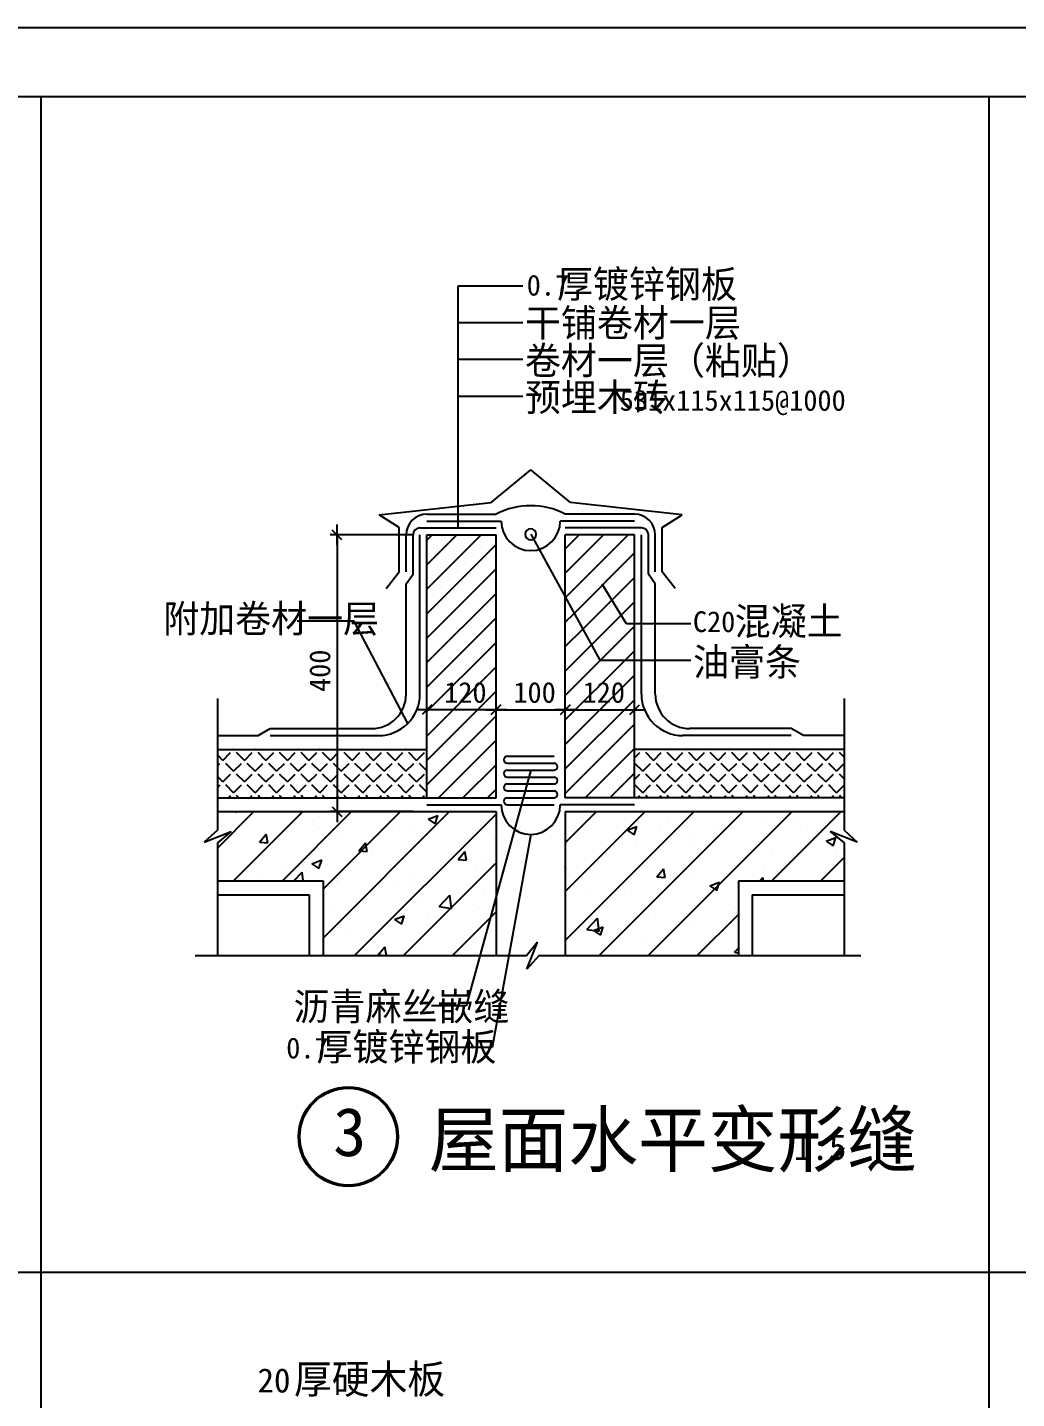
# Model space of a CAD drawing. Header units: metres. Extents: x 149005 to 208296, y -217031 to -174943.
# Drawn here: x 179032 to 193323, y -194759 to -174943 of the extents above; entities that cross this region are included whole.
import ezdxf

# ---------------------------------------------------------------- set-up
doc = ezdxf.new("R2010")
doc.units = ezdxf.units.M
for name, color, linetype in [('2', 2, 'Continuous'), ('3', 70, 'Continuous'), ('DIM', 3, 'Continuous'), ('DIM1', 1, 'Continuous'), ('HA', 1, 'Continuous'), ('HZ', 6, 'Continuous'), ('TK', 141, 'Continuous'), ('WA', 7, 'Continuous')]:
    doc.layers.add(name, color=color, linetype=linetype)

msp = doc.modelspace()

# ---------------------------------------------------------------- linework, layer by layer
for p, q in [((184603.3, -182276.94), (183406.28, -182276.94)), ((183506.28, -182426.94), (183506.28, -182126.94)), ((183506.28, -182277.94), (183506.28, -186275.94)), ((184953.3, -184803.41), (184653.3, -184803.41)), ((184803.3, -185976.94), (184803.3, -184703.41)), ((185802.3, -184803.41), (184804.3, -184803.41)), ((185653.3, -184803.41), (185953.3, -184803.41)), ((185953.3, -184803.41), (185653.3, -184803.41)), ((185803.3, -185876.94), (185803.3, -184703.41)), ((185803.3, -185876.94), (185803.3, -184703.41)), ((185804.3, -184803.41), (186802.3, -184803.41)), ((186653.3, -184803.41), (186953.3, -184803.41)), ((186953.3, -184803.41), (186653.3, -184803.41)), ((186803.3, -185876.94), (186803.3, -184703.41)), ((186803.3, -185876.94), (186803.3, -184703.41)), ((186804.3, -184803.41), (187802.3, -184803.41)), ((187653.3, -184803.41), (187953.3, -184803.41)), ((187803.3, -185976.94), (187803.3, -184703.41)), ((183506.28, -186126.94), (183506.28, -186426.94)), ((184603.3, -186276.94), (183406.28, -186276.94))]:
    msp.add_line(p, q)
for points in [[(183576.28, -182346.94), (183436.28, -182206.94)], [(184873.3, -184733.41), (184733.3, -184873.41)], [(185733.3, -184873.41), (185873.3, -184733.41)], [(185873.3, -184733.41), (185733.3, -184873.41)], [(186733.3, -184873.41), (186873.3, -184733.41)], [(186873.3, -184733.41), (186733.3, -184873.41)], [(187733.3, -184873.41), (187873.3, -184733.41)], [(183436.28, -186206.94), (183576.28, -186346.94)]]:
    msp.add_lwpolyline(points)
at = {"layer": '2'}
for p, q in [((184803.3, -181976.94), (185803.3, -181976.94)), ((187803.3, -181976.94), (186803.3, -181976.94)), ((184503.3, -182810.36), (184503.3, -182276.94)), ((184603.3, -182846.94), (184603.3, -182276.94)), ((184703.3, -182176.94), (185803.3, -182176.94)), ((184703.3, -184576.94), (184703.3, -182276.94)), ((187903.3, -182176.94), (186803.3, -182176.94)), ((187903.3, -184576.94), (187903.3, -182276.94)), ((188003.3, -182846.94), (188003.3, -182276.94)), ((188103.3, -182810.36), (188103.3, -182276.94)), ((184503.3, -182985.61), (184603.3, -182846.94)), ((188103.3, -182985.61), (188003.3, -182846.94)), ((184503.3, -184576.94), (184503.3, -182985.61)), ((188103.3, -184576.94), (188103.3, -182985.61)), ((182364.13, -185176.94), (182538.63, -185076.94)), ((182538.63, -185076.94), (184003.3, -185076.94)), ((190067.96, -185076.94), (188603.3, -185076.94)), ((190242.46, -185176.94), (190067.96, -185076.94)), ((181775.94, -185176.94), (182364.13, -185176.94)), ((182538.63, -185176.94), (184103.3, -185176.94)), ((190067.96, -185176.94), (188503.3, -185176.94)), ((190830.65, -185176.94), (190242.46, -185176.94)), ((181775.94, -185376.94), (184803.3, -185376.94)), ((190830.65, -185376.94), (187803.3, -185376.94)), ((185966.71, -185476.94), (186641.35, -185476.94)), ((185966.71, -185576.94), (186641.35, -185576.94)), ((185966.71, -185676.94), (186641.35, -185676.94)), ((185966.71, -185776.94), (186641.35, -185776.94)), ((185966.71, -185876.94), (186641.35, -185876.94)), ((185966.71, -185976.94), (186641.35, -185976.94)), ((181775.94, -186076.94), (184803.3, -186076.94)), ((184803.3, -186176.94), (185875.55, -186176.94)), ((185966.71, -186076.94), (186641.35, -186076.94)), ((185966.71, -186176.94), (186641.35, -186176.94)), ((187803.3, -186176.94), (186731.04, -186176.94)), ((190830.65, -186076.94), (187803.3, -186076.94)), ((181775.94, -187476.94), (183103.3, -187476.94)), ((183103.3, -187476.94), (183103.3, -188360.62)), ((189503.3, -187476.94), (189503.3, -188360.62)), ((189503.3, -187476.94), (190830.65, -187476.94))]:
    msp.add_line(p, q, dxfattribs=at)
for centre, radius, start, end in [((186303.3, -182940.02), 1085.14, 62.56, 117.44), ((184803.3, -182276.94), 300, 90, 180), ((187803.3, -182276.94), 300, 0, 90), ((184703.3, -182276.94), 100, 90, 180), ((186303.3, -182268.94), 80, 0, 180), ((186303.3, -182268.94), 80, 180, 0), ((187903.3, -182276.94), 100, 0, 90), ((184003.3, -184576.94), 500, 270, 0), ((184103.3, -184576.94), 600, 270, 0), ((188503.3, -184576.94), 600, 180, 270), ((188603.3, -184576.94), 500, 180, 270), ((185966.71, -185526.94), 50, 90, 270), ((186641.35, -185626.94), 50, 270, 90), ((185966.71, -185726.94), 50, 90, 270), ((186641.35, -185826.94), 50, 270, 90), ((185966.71, -185926.94), 50, 90, 270), ((186641.35, -186026.94), 50, 270, 90), ((186303.3, -186176.94), 427.75, 180, 0), ((185966.71, -186126.94), 50, 90, 270)]:
    msp.add_arc(centre, radius, start, end, dxfattribs=at)
at = {"layer": '3'}
for p, q in [((185730.25, -181807.9), (186303.3, -181335.99)), ((186876.34, -181807.9), (186303.3, -181335.99)), ((184115.29, -181988.03), (185730.25, -181807.9)), ((188491.3, -181988.03), (186876.34, -181807.9)), ((184403.3, -182168.16), (184115.29, -181988.03)), ((184803.3, -182076.94), (185875.55, -182076.94)), ((187803.3, -182076.94), (186731.04, -182076.94)), ((188203.3, -182168.16), (188491.3, -181988.03)), ((184403.3, -182810.36), (184403.3, -182168.16)), ((188203.3, -182810.36), (188203.3, -182168.16)), ((184217.2, -183053.15), (184403.3, -182810.36)), ((188389.39, -183053.15), (188203.3, -182810.36))]:
    msp.add_line(p, q, dxfattribs=at)
msp.add_arc((186303.3, -182076.94), 427.75, 180, 0, dxfattribs=at)
at = {"layer": 'DIM'}
for p, q in [((179232.21, -207024.64), (179232.21, -175943.25)), ((192926.65, -207024.64), (192926.65, -175943.25)), ((186303.3, -182268.94), (187301.65, -184088.74)), ((187688.51, -183564.68), (187336.04, -182989.08)), ((188616.98, -183564.68), (187688.51, -183564.68)), ((187301.65, -184088.74), (188616.98, -184088.74)), ((181775.94, -184643.61), (181775.94, -186544.95)), ((190830.65, -184643.61), (190830.65, -186544.95)), ((186304.03, -185676.94), (185372.42, -189080.62)), ((181775.94, -186544.95), (181584.75, -186718.35)), ((181584.75, -186718.35), (181975.7, -186564.62)), ((181975.7, -186564.62), (181775.94, -186725.98)), ((186303.3, -186604.69), (185745.57, -189686.58)), ((191021.84, -186718.35), (190630.89, -186564.62)), ((190630.89, -186564.62), (190830.65, -186725.98)), ((190830.65, -186544.95), (191021.84, -186718.35)), ((181775.94, -186725.98), (181775.94, -188360.62)), ((190830.65, -186725.98), (190830.65, -188360.62)), ((186401.85, -188160.86), (186240.48, -188360.62)), ((186248.12, -188551.8), (186401.85, -188160.86)), ((186240.48, -188360.62), (181454.99, -188360.62)), ((186421.52, -188360.62), (186248.12, -188551.8)), ((191070.9, -188360.62), (186421.52, -188360.62)), ((185372.42, -189080.62), (184870.99, -189080.62)), ((185745.57, -189686.58), (184870.99, -189686.58)), ((151425.18, -192934.41), (207319.3, -192934.41))]:
    msp.add_line(p, q, dxfattribs=at)
for radius in [720, 700]:
    msp.add_circle((183667.84, -190973.89), radius, dxfattribs=at)
at = {"layer": 'DIM1'}
for p, q in [((185253.3, -179207.09), (185253.3, -178675.65)), ((185253.3, -178675.65), (186190.82, -178675.65)), ((185253.3, -179738.53), (185253.3, -179207.09)), ((185253.3, -179207.09), (186190.82, -179207.09)), ((185253.3, -180269.97), (185253.3, -179738.53)), ((185253.3, -179738.53), (186190.82, -179738.53)), ((185253.3, -182176.94), (185253.3, -180269.97)), ((185253.3, -180269.97), (186190.82, -180269.97)), ((183754.95, -183522.54), (182929.25, -183522.54)), ((184527.56, -185001.21), (183754.95, -183522.54))]:
    msp.add_line(p, q, dxfattribs=at)
at = {"layer": 'HA'}
for p, q in [((184803.3, -182355.41), (184881.76, -182276.94)), ((184803.3, -182708.96), (185235.31, -182276.94)), ((184803.3, -183062.52), (185588.87, -182276.94)), ((186803.3, -182476.73), (187003.08, -182276.94)), ((186803.3, -182830.28), (187356.63, -182276.94)), ((186804.53, -183182.6), (187710.19, -182276.94)), ((184803.3, -183416.07), (185803.3, -182416.07)), ((186929.78, -183410.9), (187803.3, -182537.39)), ((184803.3, -183769.62), (185803.3, -182769.62)), ((187055.03, -183639.2), (187803.3, -182890.94)), ((184803.3, -184123.18), (185803.3, -183123.18)), ((186803.3, -183183.84), (186804.53, -183182.6)), ((187180.28, -183867.51), (187803.3, -183244.5)), ((184803.3, -184476.73), (185803.3, -183476.73)), ((186803.3, -183537.39), (186929.78, -183410.9)), ((186803.3, -183890.94), (187055.03, -183639.2)), ((187312.61, -184088.74), (187803.3, -183598.05)), ((184803.3, -184830.28), (185803.3, -183830.28)), ((186803.3, -184244.5), (187180.28, -183867.51)), ((187666.16, -184088.74), (187803.3, -183951.6)), ((184803.3, -185183.84), (185803.3, -184183.84)), ((186803.3, -184598.05), (187312.61, -184088.74)), ((186803.3, -184951.6), (187666.16, -184088.74)), ((186803.3, -185305.16), (187803.3, -184305.16)), ((184803.3, -185537.39), (185803.3, -184537.39)), ((186803.3, -185658.71), (187803.3, -184658.71)), ((184803.3, -185890.94), (185803.3, -184890.94)), ((186803.3, -186012.26), (187803.3, -185012.26)), ((184970.85, -186076.94), (185803.3, -185244.5)), ((181854.83, -185536.2), (181775.94, -185457.3)), ((181854.83, -185536.2), (181967.97, -185423.06)), ((182010.39, -185380.63), (182006.7, -185376.94)), ((182010.39, -185380.63), (182014.08, -185376.94)), ((182165.96, -185536.2), (182052.82, -185423.06)), ((182165.96, -185536.2), (182279.09, -185423.06)), ((182321.52, -185380.63), (182317.83, -185376.94)), ((182321.52, -185380.63), (182325.21, -185376.94)), ((182477.08, -185536.2), (182363.95, -185423.06)), ((182477.08, -185536.2), (182590.22, -185423.06)), ((182632.65, -185380.63), (182628.96, -185376.94)), ((182632.65, -185380.63), (182636.34, -185376.94)), ((182788.21, -185536.2), (182675.07, -185423.06)), ((182788.21, -185536.2), (182901.35, -185423.06)), ((182943.77, -185380.63), (182940.08, -185376.94)), ((182943.77, -185380.63), (182947.46, -185376.94)), ((183099.34, -185536.2), (182986.2, -185423.06)), ((183099.34, -185536.2), (183212.47, -185423.06)), ((183254.9, -185380.63), (183251.21, -185376.94)), ((183254.9, -185380.63), (183258.59, -185376.94)), ((183410.46, -185536.2), (183297.33, -185423.06)), ((183410.46, -185536.2), (183523.6, -185423.06)), ((183566.03, -185380.63), (183562.34, -185376.94)), ((183566.03, -185380.63), (183569.72, -185376.94)), ((183721.59, -185536.2), (183608.45, -185423.06)), ((183721.59, -185536.2), (183834.73, -185423.06)), ((183877.15, -185380.63), (183873.46, -185376.94)), ((183877.15, -185380.63), (183880.84, -185376.94)), ((184032.72, -185536.2), (183919.58, -185423.06)), ((184032.72, -185536.2), (184145.85, -185423.06)), ((184188.28, -185380.63), (184184.59, -185376.94)), ((184188.28, -185380.63), (184191.97, -185376.94)), ((184343.84, -185536.2), (184230.71, -185423.06)), ((184343.84, -185536.2), (184456.98, -185423.06)), ((184499.41, -185380.63), (184495.72, -185376.94)), ((184499.41, -185380.63), (184503.1, -185376.94)), ((184654.97, -185536.2), (184541.83, -185423.06)), ((184654.97, -185536.2), (184768.11, -185423.06)), ((187092.17, -186076.94), (187803.3, -185365.82)), ((187803.3, -185499.14), (187879.38, -185423.06)), ((187921.8, -185380.63), (187918.11, -185376.94)), ((187921.8, -185380.63), (187925.49, -185376.94)), ((188077.37, -185536.2), (187964.23, -185423.06)), ((188077.37, -185536.2), (188190.5, -185423.06)), ((188232.93, -185380.63), (188229.24, -185376.94)), ((188232.93, -185380.63), (188236.62, -185376.94)), ((188388.49, -185536.2), (188275.36, -185423.06)), ((188388.49, -185536.2), (188501.63, -185423.06)), ((188544.06, -185380.63), (188540.37, -185376.94)), ((188544.06, -185380.63), (188547.75, -185376.94)), ((188699.62, -185536.2), (188586.48, -185423.06)), ((188699.62, -185536.2), (188812.76, -185423.06)), ((188855.19, -185380.63), (188851.49, -185376.94)), ((188855.19, -185380.63), (188858.88, -185376.94)), ((189010.75, -185536.2), (188897.61, -185423.06)), ((189010.75, -185536.2), (189123.89, -185423.06)), ((189166.31, -185380.63), (189162.62, -185376.94)), ((189166.31, -185380.63), (189170, -185376.94)), ((189321.88, -185536.2), (189208.74, -185423.06)), ((189321.88, -185536.2), (189435.01, -185423.06)), ((189477.44, -185380.63), (189473.75, -185376.94)), ((189477.44, -185380.63), (189481.13, -185376.94)), ((189633, -185536.2), (189519.87, -185423.06)), ((189633, -185536.2), (189746.14, -185423.06)), ((189788.57, -185380.63), (189784.88, -185376.94)), ((189788.57, -185380.63), (189792.26, -185376.94)), ((189944.13, -185536.2), (189830.99, -185423.06)), ((189944.13, -185536.2), (190057.27, -185423.06)), ((190099.69, -185380.63), (190096, -185376.94)), ((190099.69, -185380.63), (190103.38, -185376.94)), ((190255.26, -185536.2), (190142.12, -185423.06)), ((190255.26, -185536.2), (190368.39, -185423.06)), ((190410.82, -185380.63), (190407.13, -185376.94)), ((190410.82, -185380.63), (190414.51, -185376.94)), ((190566.38, -185536.2), (190453.25, -185423.06)), ((190566.38, -185536.2), (190679.52, -185423.06)), ((190721.95, -185380.63), (190718.26, -185376.94)), ((190721.95, -185380.63), (190725.64, -185376.94)), ((190830.65, -185489.34), (190764.37, -185423.06)), ((181775.94, -185615.09), (181812.4, -185578.62)), ((182010.39, -185691.76), (181897.25, -185578.62)), ((182010.39, -185691.76), (182123.53, -185578.62)), ((182321.52, -185691.76), (182208.38, -185578.62)), ((182321.52, -185691.76), (182434.66, -185578.62)), ((182632.65, -185691.76), (182519.51, -185578.62)), ((182632.65, -185691.76), (182745.78, -185578.62)), ((182943.77, -185691.76), (182830.64, -185578.62)), ((182943.77, -185691.76), (183056.91, -185578.62)), ((183254.9, -185691.76), (183141.76, -185578.62)), ((183254.9, -185691.76), (183368.04, -185578.62)), ((183566.03, -185691.76), (183452.89, -185578.62)), ((183566.03, -185691.76), (183679.16, -185578.62)), ((183877.15, -185691.76), (183764.02, -185578.62)), ((183877.15, -185691.76), (183990.29, -185578.62)), ((184188.28, -185691.76), (184075.14, -185578.62)), ((184188.28, -185691.76), (184301.42, -185578.62)), ((184499.41, -185691.76), (184386.27, -185578.62)), ((184499.41, -185691.76), (184612.54, -185578.62)), ((184803.3, -185684.52), (184697.4, -185578.62)), ((185324.4, -186076.94), (185803.3, -185598.05)), ((187921.8, -185691.76), (187808.67, -185578.62)), ((187921.8, -185691.76), (188034.94, -185578.62)), ((188232.93, -185691.76), (188119.79, -185578.62)), ((188232.93, -185691.76), (188346.07, -185578.62)), ((188544.06, -185691.76), (188430.92, -185578.62)), ((188544.06, -185691.76), (188657.2, -185578.62)), ((188855.19, -185691.76), (188742.05, -185578.62)), ((188855.19, -185691.76), (188968.32, -185578.62)), ((189166.31, -185691.76), (189053.18, -185578.62)), ((189166.31, -185691.76), (189279.45, -185578.62)), ((189477.44, -185691.76), (189364.3, -185578.62)), ((189477.44, -185691.76), (189590.58, -185578.62)), ((189788.57, -185691.76), (189675.43, -185578.62)), ((189788.57, -185691.76), (189901.7, -185578.62)), ((190099.69, -185691.76), (189986.56, -185578.62)), ((190099.69, -185691.76), (190212.83, -185578.62)), ((190410.82, -185691.76), (190297.68, -185578.62)), ((190410.82, -185691.76), (190523.96, -185578.62)), ((190721.95, -185691.76), (190608.81, -185578.62)), ((190721.95, -185691.76), (190830.65, -185583.05)), ((181854.83, -185847.32), (181775.94, -185768.43)), ((181854.83, -185847.32), (181967.97, -185734.19)), ((182165.96, -185847.32), (182052.82, -185734.19)), ((182165.96, -185847.32), (182279.09, -185734.19)), ((182477.08, -185847.32), (182363.95, -185734.19)), ((182477.08, -185847.32), (182590.22, -185734.19)), ((182788.21, -185847.32), (182675.07, -185734.19)), ((182788.21, -185847.32), (182901.35, -185734.19)), ((183099.34, -185847.32), (182986.2, -185734.19)), ((183099.34, -185847.32), (183212.47, -185734.19)), ((183410.46, -185847.32), (183297.33, -185734.19)), ((183410.46, -185847.32), (183523.6, -185734.19)), ((183721.59, -185847.32), (183608.45, -185734.19)), ((183721.59, -185847.32), (183834.73, -185734.19)), ((184032.72, -185847.32), (183919.58, -185734.19)), ((184032.72, -185847.32), (184145.85, -185734.19)), ((184343.84, -185847.32), (184230.71, -185734.19)), ((184343.84, -185847.32), (184456.98, -185734.19)), ((184654.97, -185847.32), (184541.83, -185734.19)), ((184654.97, -185847.32), (184768.11, -185734.19)), ((187445.72, -186076.94), (187803.3, -185719.37)), ((187803.3, -185810.27), (187879.38, -185734.19)), ((188077.37, -185847.32), (187964.23, -185734.19)), ((188077.37, -185847.32), (188190.5, -185734.19)), ((188388.49, -185847.32), (188275.36, -185734.19)), ((188388.49, -185847.32), (188501.63, -185734.19)), ((188699.62, -185847.32), (188586.48, -185734.19)), ((188699.62, -185847.32), (188812.76, -185734.19)), ((189010.75, -185847.32), (188897.61, -185734.19)), ((189010.75, -185847.32), (189123.89, -185734.19)), ((189321.88, -185847.32), (189208.74, -185734.19)), ((189321.88, -185847.32), (189435.01, -185734.19)), ((189633, -185847.32), (189519.87, -185734.19)), ((189633, -185847.32), (189746.14, -185734.19)), ((189944.13, -185847.32), (189830.99, -185734.19)), ((189944.13, -185847.32), (190057.27, -185734.19)), ((190255.26, -185847.32), (190142.12, -185734.19)), ((190255.26, -185847.32), (190368.39, -185734.19)), ((190566.38, -185847.32), (190453.25, -185734.19)), ((190566.38, -185847.32), (190679.52, -185734.19)), ((190830.65, -185800.47), (190764.37, -185734.19)), ((181775.94, -185926.22), (181812.4, -185889.75)), ((182010.39, -186002.89), (181897.25, -185889.75)), ((181936.34, -186076.94), (181967.97, -186045.31)), ((182010.39, -186002.89), (182123.53, -185889.75)), ((182084.45, -186076.94), (182052.82, -186045.31)), ((182321.52, -186002.89), (182208.38, -185889.75)), ((182247.46, -186076.94), (182279.09, -186045.31)), ((182321.52, -186002.89), (182434.66, -185889.75)), ((182395.57, -186076.94), (182363.95, -186045.31)), ((182632.65, -186002.89), (182519.51, -185889.75)), ((182558.59, -186076.94), (182590.22, -186045.31)), ((182632.65, -186002.89), (182745.78, -185889.75)), ((182706.7, -186076.94), (182675.07, -186045.31)), ((182943.77, -186002.89), (182830.64, -185889.75)), ((182869.72, -186076.94), (182901.35, -186045.31)), ((182943.77, -186002.89), (183056.91, -185889.75)), ((183017.83, -186076.94), (182986.2, -186045.31)), ((183254.9, -186002.89), (183141.76, -185889.75)), ((183180.84, -186076.94), (183212.47, -186045.31)), ((183254.9, -186002.89), (183368.04, -185889.75)), ((183328.96, -186076.94), (183297.33, -186045.31)), ((183566.03, -186002.89), (183452.89, -185889.75)), ((183491.97, -186076.94), (183523.6, -186045.31)), ((183566.03, -186002.89), (183679.16, -185889.75)), ((183640.08, -186076.94), (183608.45, -186045.31)), ((183877.15, -186002.89), (183764.02, -185889.75)), ((183803.1, -186076.94), (183834.73, -186045.31)), ((183877.15, -186002.89), (183990.29, -185889.75)), ((183951.21, -186076.94), (183919.58, -186045.31)), ((184188.28, -186002.89), (184075.14, -185889.75)), ((184114.22, -186076.94), (184145.85, -186045.31)), ((184188.28, -186002.89), (184301.42, -185889.75)), ((184262.34, -186076.94), (184230.71, -186045.31)), ((184499.41, -186002.89), (184386.27, -185889.75)), ((184425.35, -186076.94), (184456.98, -186045.31)), ((184499.41, -186002.89), (184612.54, -185889.75)), ((184573.46, -186076.94), (184541.83, -186045.31)), ((184803.3, -185995.65), (184697.4, -185889.75)), ((184736.48, -186076.94), (184768.11, -186045.31)), ((185677.95, -186076.94), (185803.3, -185951.6)), ((187921.8, -186002.89), (187808.67, -185889.75)), ((187847.75, -186076.94), (187879.38, -186045.31)), ((187921.8, -186002.89), (188034.94, -185889.75)), ((187995.86, -186076.94), (187964.23, -186045.31)), ((188232.93, -186002.89), (188119.79, -185889.75)), ((188158.88, -186076.94), (188190.5, -186045.31)), ((188232.93, -186002.89), (188346.07, -185889.75)), ((188306.99, -186076.94), (188275.36, -186045.31)), ((188544.06, -186002.89), (188430.92, -185889.75)), ((188470, -186076.94), (188501.63, -186045.31)), ((188544.06, -186002.89), (188657.2, -185889.75)), ((188618.11, -186076.94), (188586.48, -186045.31)), ((188855.19, -186002.89), (188742.05, -185889.75)), ((188781.13, -186076.94), (188812.76, -186045.31)), ((188855.19, -186002.89), (188968.32, -185889.75)), ((188929.24, -186076.94), (188897.61, -186045.31)), ((189166.31, -186002.89), (189053.18, -185889.75)), ((189092.26, -186076.94), (189123.89, -186045.31)), ((189166.31, -186002.89), (189279.45, -185889.75)), ((189240.37, -186076.94), (189208.74, -186045.31)), ((189477.44, -186002.89), (189364.3, -185889.75)), ((189403.38, -186076.94), (189435.01, -186045.31)), ((189477.44, -186002.89), (189590.58, -185889.75)), ((189551.49, -186076.94), (189519.87, -186045.31)), ((189788.57, -186002.89), (189675.43, -185889.75)), ((189714.51, -186076.94), (189746.14, -186045.31)), ((189788.57, -186002.89), (189901.7, -185889.75)), ((189862.62, -186076.94), (189830.99, -186045.31)), ((190099.69, -186002.89), (189986.56, -185889.75)), ((190025.64, -186076.94), (190057.27, -186045.31)), ((190099.69, -186002.89), (190212.83, -185889.75)), ((190173.75, -186076.94), (190142.12, -186045.31)), ((190410.82, -186002.89), (190297.68, -185889.75)), ((190336.76, -186076.94), (190368.39, -186045.31)), ((190410.82, -186002.89), (190523.96, -185889.75)), ((190484.88, -186076.94), (190453.25, -186045.31)), ((190721.95, -186002.89), (190608.81, -185889.75)), ((190647.89, -186076.94), (190679.52, -186045.31)), ((190721.95, -186002.89), (190830.65, -185894.18)), ((190796, -186076.94), (190764.37, -186045.31)), ((187799.27, -186076.94), (187803.3, -186072.92)), ((181775.94, -186803.03), (182302.02, -186276.94)), ((182009.13, -187276.94), (183009.13, -186276.94)), ((182019.55, -186451.88), (182019.55, -186451.88)), ((182028.31, -186276.94), (182048.93, -186290.85)), ((182048.97, -186290.88), (182053.64, -186276.94)), ((182177.09, -186454.84), (182177.09, -186454.84)), ((182716.24, -187276.94), (183716.24, -186276.94)), ((183254.41, -186353.22), (183254.41, -186353.22)), ((183282.65, -186285.59), (183282.65, -186285.59)), ((183303.3, -187396.99), (184423.34, -186276.94)), ((183303.3, -188104.1), (185130.45, -186276.94)), ((183753.88, -188360.62), (185803.3, -186311.2)), ((184823.7, -186383.92), (184963.74, -186330.17)), ((184823.7, -186383.92), (184923.18, -186451.03)), ((184923.22, -186451.05), (184963.78, -186330.19)), ((184958.33, -186321.52), (184958.33, -186321.52)), ((185611.87, -186336.1), (185611.87, -186336.1)), ((186803.3, -186725.42), (187251.77, -186276.94)), ((186803.3, -187432.52), (187958.88, -186276.94)), ((186803.3, -188139.63), (188665.98, -186276.94)), ((187093.62, -186411.74), (187093.62, -186411.74)), ((187289.41, -188360.62), (189373.09, -186276.94)), ((187799, -186410.55), (187799, -186410.55)), ((187996.52, -188360.62), (190080.2, -186276.94)), ((188161.27, -186456.85), (188161.27, -186456.85)), ((188299.68, -186344.64), (188299.68, -186344.64)), ((189690.28, -186442.25), (189690.28, -186442.25)), ((189787.3, -187276.94), (190787.3, -186276.94)), ((190170.07, -186345.29), (190170.07, -186345.29)), ((190700.49, -186314.22), (190700.49, -186314.22)), ((182088.04, -186553.43), (182088.04, -186553.43)), ((182386.75, -186716.32), (182483.17, -186601.41)), ((182506.33, -186726.8), (182483.21, -186601.44)), ((183244.74, -186499.95), (183244.74, -186499.95)), ((183562.88, -186614.09), (183562.88, -186614.09)), ((184312.38, -186545.06), (184312.38, -186545.06)), ((184573.09, -186486.05), (184573.09, -186486.05)), ((185380.03, -186590.17), (185380.03, -186590.17)), ((187697.96, -186544.1), (187838, -186490.34)), ((187697.96, -186544.1), (187797.44, -186611.2)), ((187797.48, -186611.23), (187838.04, -186490.37)), ((188663.41, -186583.07), (188663.41, -186583.07)), ((189003.7, -186545.5), (189003.7, -186545.5)), ((189228.91, -186501.96), (189228.91, -186501.96)), ((190296.56, -186547.07), (190296.56, -186547.07)), ((190572.22, -186704.27), (190712.25, -186650.52)), ((190671.74, -186771.41), (190712.29, -186650.55)), ((182386.75, -186716.32), (182506.29, -186726.78)), ((182536.01, -186754.91), (182536.01, -186754.91)), ((183821.27, -186841.82), (183917.69, -186726.92)), ((183821.27, -186841.82), (183940.81, -186852.28)), ((183940.85, -186852.31), (183917.73, -186726.94)), ((185255.79, -186967.33), (185352.21, -186852.42)), ((185277.76, -186742.48), (185277.76, -186742.48)), ((185375.37, -186977.81), (185352.25, -186852.45)), ((185778.44, -186676.57), (185778.44, -186676.57)), ((187515.32, -186680.39), (187515.32, -186680.39)), ((187624.63, -186733.03), (187624.63, -186733.03)), ((187837.32, -186745.71), (187837.32, -186745.71)), ((188582.96, -186725.5), (188582.96, -186725.5)), ((189650.61, -186770.61), (189650.61, -186770.61)), ((190294.79, -186801.53), (190294.79, -186801.53)), ((190572.22, -186704.27), (190671.7, -186771.38)), ((190649.3, -186784.42), (190649.3, -186784.42)), ((190718.25, -186815.72), (190718.25, -186815.72)), ((183143.26, -187028.99), (183283.29, -186975.23)), ((183143.26, -187028.99), (183242.74, -187096.09)), ((183242.78, -187096.11), (183283.33, -186975.26)), ((183257.19, -187008.49), (183257.19, -187008.49)), ((184014.66, -186908.77), (184014.66, -186908.77)), ((184460.98, -188360.62), (185803.3, -187018.31)), ((185255.79, -186967.33), (185375.33, -186977.78)), ((185587.55, -187001.88), (185587.55, -187001.88)), ((188531, -187033.74), (188531, -187033.74)), ((189482.93, -186984.63), (189482.93, -186984.63)), ((189794.11, -186867.45), (189794.11, -186867.45)), ((190494.41, -187276.94), (190830.65, -186940.7)), ((190676.17, -186980), (190676.17, -186980)), ((182425.14, -187247.92), (182425.14, -187247.92)), ((182756.51, -187074.41), (182756.51, -187074.41)), ((182882.18, -187276.94), (183000.76, -187153.36)), ((183015.17, -187276.94), (183000.8, -187153.39)), ((184548.77, -187151.84), (184548.77, -187151.84)), ((185504.58, -187146.13), (185504.58, -187146.13)), ((186809.89, -187103.32), (186803.3, -187067.55)), ((186803.3, -187102.72), (186809.85, -187103.29)), ((187272.86, -187199.38), (187272.86, -187199.38)), ((187773.54, -187133.46), (187773.54, -187133.46)), ((188124.83, -187218.33), (188221.25, -187103.43)), ((188124.83, -187218.33), (188244.37, -187228.79)), ((188244.41, -187228.82), (188221.29, -187103.46)), ((188316.56, -187184.84), (188316.56, -187184.84)), ((188639.09, -187248.86), (188639.09, -187248.86)), ((189615.48, -187276.94), (189655.77, -187228.93)), ((189664.66, -187276.94), (189655.81, -187228.96)), ((189665.96, -187108.04), (189665.96, -187108.04)), ((183492.79, -187293.03), (183492.79, -187293.03)), ((183538.56, -187279.87), (183538.56, -187279.87)), ((184338.21, -187346.34), (184338.21, -187346.34)), ((184560.43, -187338.14), (184560.43, -187338.14)), ((185628.07, -187383.25), (185628.07, -187383.25)), ((187150.18, -187385.05), (187150.18, -187385.05)), ((187600.31, -187398.81), (187600.31, -187398.81)), ((188891.77, -187349.34), (189031.81, -187295.58)), ((188891.77, -187349.34), (188991.26, -187416.44)), ((188991.3, -187416.47), (189031.85, -187295.61)), ((184751.62, -187531.3), (184751.62, -187531.3)), ((184979.46, -187646.75), (185135.24, -187484.4)), ((184979.46, -187646.75), (185157.33, -187674.34)), ((185157.37, -187674.37), (185135.28, -187484.43)), ((185252.3, -187465.39), (185252.3, -187465.39)), ((187763.36, -187473.47), (187763.36, -187473.47)), ((188831.01, -187518.58), (188831.01, -187518.58)), ((183488.52, -187697.6), (183488.52, -187697.6)), ((184337.07, -187834.22), (184477.11, -187780.47)), ((184337.07, -187834.22), (184436.55, -187901.33)), ((184436.59, -187901.35), (184477.15, -187780.49)), ((184524.45, -187817.62), (184524.45, -187817.62)), ((184817.44, -187785.47), (184817.44, -187785.47)), ((185168.09, -188360.62), (185803.3, -187725.42)), ((185563.23, -187667.67), (185563.23, -187667.67)), ((187113.94, -187977.79), (187269.72, -187815.44)), ((187291.86, -188005.41), (187269.76, -187815.47)), ((188004.87, -187822.56), (188004.87, -187822.56)), ((188703.62, -188360.62), (189303.3, -187760.95)), ((189267.97, -187656.27), (189267.97, -187656.27)), ((183514.24, -187945.66), (183514.24, -187945.66)), ((183651.07, -187985.68), (183651.07, -187985.68)), ((187113.94, -187977.79), (187291.82, -188005.38)), ((187211.33, -187994.4), (187351.37, -187940.64)), ((187211.33, -187994.4), (187310.81, -188061.5)), ((187247.4, -187922.28), (187247.4, -187922.28)), ((187310.85, -188061.53), (187351.4, -187940.67)), ((188614.77, -187914.65), (188614.77, -187914.65)), ((189080.37, -187884.75), (189080.37, -187884.75)), ((184098.77, -188346.21), (184195.19, -188231.3)), ((184218.35, -188356.69), (184195.23, -188231.33)), ((185483.62, -188154.49), (185483.62, -188154.49)), ((187575.99, -188064.6), (187575.99, -188064.6)), ((187914, -188084.96), (187914, -188084.96)), ((184098.77, -188346.21), (184218.32, -188356.66)), ((184170.96, -188360.13), (184170.96, -188360.13)), ((184225.48, -188320.13), (184225.48, -188320.13)), ((184726.16, -188254.21), (184726.16, -188254.21)), ((185538.91, -188333.46), (185538.91, -188333.46)), ((185626.51, -188360.62), (185629.71, -188356.8)), ((185630.45, -188360.62), (185629.75, -188356.83)), ((189248.43, -188308.83), (189303.3, -188251.64)), ((189248.43, -188308.83), (189303.3, -188317.34))]:
    msp.add_line(p, q, dxfattribs=at)
at = {"layer": 'TK'}
msp.add_line((149005.18, -174943.25), (208295.76, -174943.25), dxfattribs=at)
msp.add_lwpolyline([(151425.18, -175943.25), (207295.76, -175943.25)], dxfattribs=at)
at = {"layer": 'WA'}
for p, q in [((184803.3, -186076.94), (184803.3, -182276.94)), ((184803.3, -182276.94), (185803.3, -182276.94)), ((185803.3, -186076.94), (185803.3, -182276.94)), ((187803.3, -182276.94), (186803.3, -182276.94)), ((186803.3, -186076.94), (186803.3, -182276.94)), ((187803.3, -186076.94), (187803.3, -182276.94)), ((184803.3, -186076.94), (185803.3, -186076.94)), ((187803.3, -186076.94), (186803.3, -186076.94)), ((181775.94, -186276.94), (185803.3, -186276.94)), ((185803.3, -186276.94), (185803.3, -188360.62)), ((186803.3, -186276.94), (190830.65, -186276.94)), ((186803.3, -186276.94), (186803.3, -188360.62)), ((181775.94, -187276.94), (183303.3, -187276.94)), ((183303.3, -187276.94), (183303.3, -188360.62)), ((189303.3, -187276.94), (190830.65, -187276.94)), ((189303.3, -187276.94), (189303.3, -188360.62))]:
    msp.add_line(p, q, dxfattribs=at)

# ---------------------------------------------------------------- texts
at = {"layer": 'DIM'}
msp.add_text('400', height=300, rotation=90, dxfattribs=at).set_placement((183406.28, -184546.94))
for s, height, p in [('120', 300, (185053.3, -184703.41)), ('100', 300, (186053.3, -184703.41)), ('120', 300, (187053.3, -184703.41)), ('屋面水平变形缝', 775.11, (184831.04, -191401.24)), ('1:5', 372.05, (190105.35, -191309.33)), ('20', 350, (182356.2, -194670.95)), ('厚硬木板', 420, (182883.14, -194687.65))]:
    msp.add_text(s, height=height, dxfattribs=at).set_placement(p)
at = {"layer": 'HZ'}
for s, height, p in [('0.7', 300, (186245.7, -178818.35)), ('厚镀锌钢板', 400, (186681.92, -178852.12)), ('干铺卷材一层', 400, (186220.09, -179411.53)), ('卷材一层（粘贴）', 400, (186220.09, -179956.96)), ('预埋木砖', 400, (186220.09, -180488.4)), ('531x115x115@1000', 300, (187589.21, -180482.6)), ('附加卷材一层', 400, (180993.34, -183687.52)), ('混凝土', 400, (189250.3, -183724.88)), ('C20', 300, (188647.05, -183681.24)), ('油膏条', 400, (188648.52, -184313.46)), ('沥青麻丝嵌缝', 400, (182876.5, -189293.16)), ('厚镀锌钢板', 400, (183207.46, -189875.93)), ('0.7', 300, (182771.24, -189842.16)), ('3', 700, (183450.13, -191254.62))]:
    msp.add_text(s, height=height, dxfattribs=at).set_placement(p)

doc.saveas('drawing.dxf')
